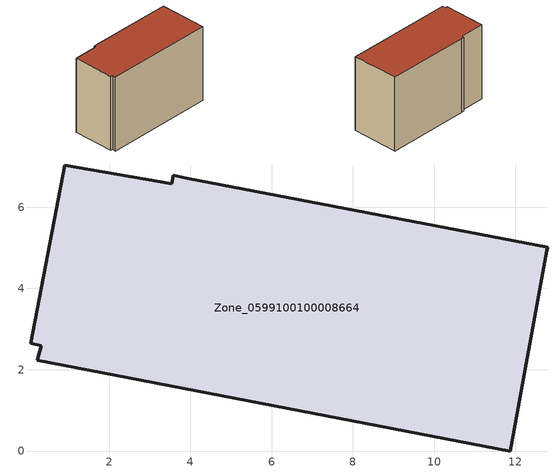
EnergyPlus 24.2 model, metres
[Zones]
Zone_0599100100008664
 floor ground (C_G): 11.87,0 0.22,2.23 0.33,2.59 0.07,2.65 0.91,7.04 3.54,6.57 3.57,6.78 3.91,6.72 12.79,5.02 12.77,4.93 z0
 wall outside (C_F): 0.91,7.04 0.07,2.65 0.33,2.59 0.22,2.23 11.87,0 12.77,4.93 12.79,5.02 3.91,6.72 3.57,6.78 3.54,6.57 0.91,7.04 z0:8.31
 roof outside (C_R): 3.54,6.57 0.91,7.04 0.07,2.65 0.33,2.59 0.22,2.23 11.87,0 12.77,4.93 12.79,5.02 3.91,6.72 3.57,6.78 z8.31
[BUILDING]
Pand.0599100100008664: North Axis=0; Terrain=City; Loads Convergence Tolerance Value=0.04; Temperature Convergence Tolerance Value=0.4; Solar Distribution=FullExterior; Maximum Number of Warmup Days=25; Minimum Number of Warmup Days=1
[Site:Location]
Rotterdam.The.Hague.AP_ZH_NLD Design_Conditions: Latitude=51.96; Longitude=4.45; Time Zone=1; Elevation=-4.5
[SITE:GROUNDTEMPERATURE:BUILDINGSURFACE]
18, 18, 18, 18, 18, 18, 18, 18, 18, 18, 18, 18
[MATERIAL] Thermal Absorptance=0.9; Solar Absorptance=0.7; Visible Absorptance=0.7
Name | Roughness | Thickness | Conductivity | Density | Specific Heat
G.TI.2015-2018 | MediumSmooth | 0.15 | 0.0428571 | 540 | 1210
F.TI.2015-2018 | Rough | 0.3 | 0.0666667 | 1920 | 840
R.TI.2015-2018 | MediumRough | 0.2 | 0.0333333 | 1500 | 1000
[CONSTRUCTION]
C_G: G.TI.2015-2018
C_F: F.TI.2015-2018
C_R: R.TI.2015-2018
[ZONE]
Zone_0599100100008664: Type=1; Multiplier=1; Ceiling Height=Autocalculate; Volume=Autocalculate; Floor Area=autocalculate; Part of Total Floor Area=Yes
[ZONEINFILTRATION:DESIGNFLOWRATE]
Infil_Zone_0599100100008664: Zone or ZoneList or Space or SpaceList=Zone_0599100100008664; Schedule=AlwaysOn; Design Flow Rate Calculation Method=Flow/Area; Flow Rate per Floor Area=0.0015; Constant Term Coefficient=1; Temperature Term Coefficient=0; Velocity Term Coefficient=0; Velocity Squared Term Coefficient=0
[HVACTEMPLATE:ZONE:IDEALLOADSAIRSYSTEM]
Zone_0599100100008664: Maximum Heating Supply Air Temperature=50; Minimum Cooling Supply Air Temperature=13; Maximum Heating Supply Air Humidity Ratio=0.0156; Minimum Cooling Supply Air Humidity Ratio=0.0077; Heating Limit=NoLimit; Cooling Limit=NoLimit; Dehumidification Control Type=ConstantSensibleHeatRatio; Cooling Sensible Heat Ratio=0.7; Dehumidification Setpoint=60; Humidification Control Type=None; Humidification Setpoint=30; Outdoor Air Method=None; Outdoor Air Flow Rate per Person=0.00944; Outdoor Air Flow Rate per Zone Floor Area=0; Outdoor Air Flow Rate per Zone=0; Demand Controlled Ventilation Type=None; Outdoor Air Economizer Type=NoEconomizer; Heat Recovery Type=None; Sensible Heat Recovery Effectiveness=0.7; Latent Heat Recovery Effectiveness=0.65
[ZONECONTROL:THERMOSTAT]
ThermostatControl_Zone_0599100100008664: Zone or ZoneList=Zone_0599100100008664; Control Type Schedule=DualSetpointControlType; Control 1=Thermostat_Zone_0599100100008664; Temperature Difference Between Cutout And Setpoint=0
[THERMOSTATSETPOINT:DUALSETPOINT]
Thermostat_Zone_0599100100008664: Heating Setpoint Temperature Schedule=HeatingSetpoint_Zone_0599100100008664; Cooling Setpoint Temperature Schedule=CoolingSetpoint_Zone_0599100100008664
[SCHEDULE:COMPACT]
HeatingSetpoint_Zone_0599100100008664: Through: 12/31, For: AllDays, Until: 24:00, 21
CoolingSetpoint_Zone_0599100100008664: Through: 12/31, For: AllDays, Until: 24:00, 24
DualSetpointControlType: Through: 12/31, For: AllDays, Until: 24:00, 4
AlwaysOn: Through: 12/31, For: AllDays, Until: 24:00, 1
